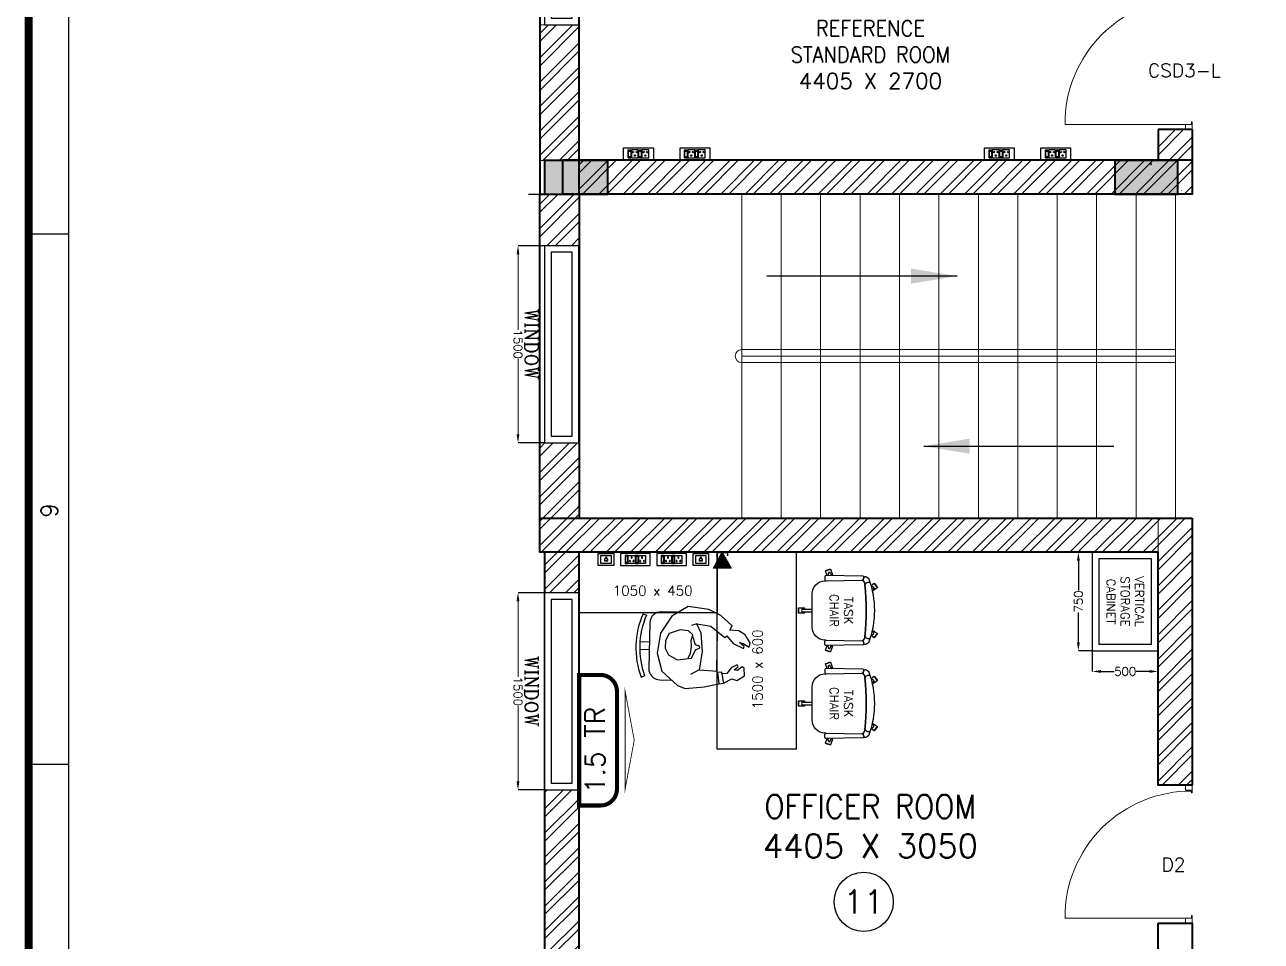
# Model space of a CAD drawing. Extents: x -52083 to 49512, y -145230 to 20224.
# Drawn here: x -50625 to -41217, y -122322 to -115345 of the extents above; entities that cross this region are included whole.
import ezdxf
from ezdxf.enums import TextEntityAlignment as Align

# ---------------------------------------------------------------- set-up
doc = ezdxf.new("R2010")
doc.units = 0
doc.header["$LTSCALE"] = 0.5
doc.header["$MEASUREMENT"] = 0
doc.header["$PDMODE"] = 32
for name, color, linetype, lineweight in [('0-1 AC UNIT', 8, 'Continuous', 25), ('1050x2100 Door', 6, 'Continuous', 5), ('COL', 1, 'Continuous', 35), ('DIM', 3, 'Continuous', 5), ('Hatch-1', 8, 'Continuous', 5), ('Sa-Block Text', 7, 'Continuous', 18), ('SILL', 8, 'Continuous', 13), ('wall-1', 7, 'Continuous', 35)]:
    doc.layers.add(name, color=color, linetype=linetype, lineweight=lineweight)
for name, color, linetype in [('Asbuilt', 7, 'Continuous'), ('GODREJ CHAIR', 22, 'Continuous'), ('Godrej chairs', 22, 'Continuous'), ('Godrej Furniture', 21, 'Continuous'), ('PDF_Text', 5, 'Continuous'), ('SA-6MRP', 1, 'Continuous'), ('SA-6MUP', 223, 'Continuous'), ('SA-FUR', 3, 'Continuous'), ('SA-Lan', 3, 'Continuous'), ('SA-Voice', 5, 'Continuous'), ('TITLE', 7, 'Continuous')]:
    doc.layers.add(name, color=color, linetype=linetype)
doc.styles.add('RomanS', font='romans.shx')
doc.styles.get("Standard").update_dxf_attribs({"font": 'romans.shx'})
doc.dimstyles.new('Sa-dim', dxfattribs={"dimtxt": 65, "dimasz": 65, "dimexe": 0, "dimexo": 0, "dimtad": 0, "dimdec": 0, "dimdsep": 46, "dimtxsty": 'Standard', "dimcen": 0, "dimclrd": 256, "dimclre": 7, "dimclrt": 1, "dimadec": 0, "dimazin": 0, "dimtfac": 1, "dimtdec": 0, "dimtmove": 0, "dimatfit": 3, "dimfxl": 1, "dimlwd": -1, "dimarcsym": 0})
pattern_1 = [(45, (22946.7, -16431.28), (-92.80777, 92.80777), []), (45, (23008.57, -16431.28), (-92.80777, 92.80777), [])]

# ---------------------------------------------------------------- blocks, each defined once
blk = doc.blocks.new('A$C66962185')
at = {"layer": 'TITLE'}
for p, q in [((203723, -139882), (1210, -139882)), ((85375, -141178), (85375, -139882)), ((102467, -141178), (102467, -139882))]:
    blk.add_line(p, q, dxfattribs=at)
at = {"layer": 'TITLE', "const_width": 250}
blk.add_lwpolyline([(205020, 0), (205020, -141178), (0, -141178), (0, 0)], close=True, dxfattribs=at)
at = {"layer": 'TITLE', "style": 'RomanS'}
blk.add_text('6', height=537, dxfattribs=at).set_placement((94285, -140511), align=Align.MIDDLE)
blk = doc.blocks.new('*U109')
at = {"color": 5}
blk.add_wipeout([(50, 400), (50, 240), (1450, 240), (1450, 400)], dxfattribs=at)
blk.add_wipeout([(0, 450), (0, 190), (1500, 190), (1500, 450)], dxfattribs=at)
for points in [[(0, 450), (0, 190), (1500, 190), (1500, 450)], [(50, 400), (50, 240), (1450, 240), (1450, 400)]]:
    blk.add_lwpolyline(points, close=True, dxfattribs=at)
blk = doc.blocks.new('*D954')
at = {"layer": 'Defpoints', "color": 0}
for p in [(-46871.8, -119669.5), (-46669.5, -119669.5), (-46669.5, -121169.5)]:
    blk.add_point(p, dxfattribs=at)
at = {"layer": 'DIM', "color": 7, "lineweight": -2}
for p, q in [((-46669.5, -119669.5), (-46871.8, -119669.5)), ((-46669.5, -121169.5), (-46871.8, -121169.5))]:
    blk.add_line(p, q, dxfattribs=at)
at = {"layer": 'DIM'}
for p, q in [((-46871.8, -119734.5), (-46871.8, -120309)), ((-46871.8, -121104.5), (-46871.8, -120530))]:
    blk.add_line(p, q, dxfattribs=at)
for points in [[(-46882.7, -119734.5), (-46861, -119734.5), (-46871.8, -119669.5)], [(-46882.7, -121104.5), (-46861, -121104.5), (-46871.8, -121169.5)]]:
    blk.add_solid(points, dxfattribs=at)
at = {"layer": 'DIM', "color": 1, "insert": (-46871.8, -120419.5), "char_height": 65, "attachment_point": 5, "rotation": 270}
blk.add_mtext('1500', dxfattribs=at)
blk = doc.blocks.new('1050x2100')
at = {"layer": '1050x2100 Door'}
for p, q in [((289971.9, 46661.9), (289971.9, 46711.8)), ((289971.9, 46711.8), (290030.3, 46711.8)), ((289971.9, 46661.9), (289971.9, 46711.8)), ((289971.9, 46661.9), (290010.2, 46661.9)), ((290010.2, 46661.9), (290010.2, 46705.1)), ((290010.2, 46705.1), (290030.3, 46705.1)), ((290030.3, 46705.1), (290030.3, 46711.8)), ((291021.9, 46711.8), (290963.5, 46711.8)), ((290963.5, 46705.1), (290963.5, 46711.8)), ((290983.6, 46705.1), (290963.5, 46705.1)), ((290983.6, 46661.9), (290983.6, 46705.1)), ((291021.9, 46661.9), (290983.6, 46661.9)), ((290983.6, 46661.9), (290983.6, 45743.9)), ((291021.9, 46661.9), (291021.9, 46711.8))]:
    blk.add_line(p, q, dxfattribs=at)
blk.add_arc((290976, 46702.9), 959, 179.47012, 270.45631, dxfattribs=at)
blk = doc.blocks.new('*D964')
at = {"layer": 'Defpoints', "color": 0}
for p in [(-46871.8, -117027.1), (-46669.5, -117027.1), (-46669.5, -118527.1)]:
    blk.add_point(p, dxfattribs=at)
at = {"layer": 'DIM', "color": 7, "lineweight": -2}
for p, q in [((-46669.5, -117027.1), (-46871.8, -117027.1)), ((-46669.5, -118527.1), (-46871.8, -118527.1))]:
    blk.add_line(p, q, dxfattribs=at)
at = {"layer": 'DIM'}
for p, q in [((-46871.8, -117092.1), (-46871.8, -117666.6)), ((-46871.8, -118462.1), (-46871.8, -117887.6))]:
    blk.add_line(p, q, dxfattribs=at)
for points in [[(-46882.7, -117092.1), (-46861, -117092.1), (-46871.8, -117027.1)], [(-46882.7, -118462.1), (-46861, -118462.1), (-46871.8, -118527.1)]]:
    blk.add_solid(points, dxfattribs=at)
at = {"layer": 'DIM', "color": 1, "insert": (-46871.8, -117777.1), "char_height": 65, "attachment_point": 5, "rotation": 270}
blk.add_mtext('1500', dxfattribs=at)
blk = doc.blocks.new('CHMAN')
at = {"layer": 'GODREJ CHAIR', "linetype": 'ByBlock'}
for p, q in [((-17.5, 234.5), (62, 271.2)), ((62, 271.2), (199.9, 288.9)), ((199.9, 288.9), (306.2, 222.2)), ((-95.8, 167.3), (-17.5, 234.5)), ((-81, 138.3), (-95.8, 167.3)), ((138.1, 174.5), (45.1, 161.1)), ((108.7, 112.9), (138.1, 174.5)), ((138.1, 174.5), (173.3, 162.5)), ((306.2, 222.2), (378.7, 107.9)), ((-216.3, 58), (-182.1, 110.6)), ((-182.1, 110.6), (-140.9, 134.8)), ((-140.9, 134.8), (-81, 138.3)), ((-62.2, 100.2), (-105.7, 51.8)), ((-49.5, 88.9), (-62.2, 100.2)), ((45.1, 161.1), (-49.5, 88.9)), ((95.8, -7.3), (108.7, 112.9)), ((144.1, 36.6), (163.6, 90.8)), ((164.4, 102.4), (191.8, 126.9)), ((174.5, 62.6), (164.4, 102.4)), ((191.8, 126.9), (247.3, 132.9)), ((247.3, 132.9), (320.2, 105.3)), ((320.2, 105.3), (343.8, 60)), ((378.7, 107.9), (397, -25.4)), ((-211.8, 29.6), (-216.3, 58)), ((-170.7, 53.1), (-211.8, 29.6)), ((-178.3, 33.2), (-145.5, 58.8)), ((-173.3, 20.2), (-178.3, 33.2)), ((-105.7, 51.8), (-173.3, 20.2)), ((-145.5, 58.8), (-170.7, 53.1)), ((115.9, 15.7), (117.4, 26.5)), ((142.7, 3.4), (115.9, 15.7)), ((117.4, 26.5), (144.1, 36.6)), ((168.4, -52.4), (142.7, 3.4)), ((169.4, 23.6), (174.5, 62.6)), ((175.9, -23.3), (169.4, 23.6)), ((343.8, 8.7), (322.1, -34.6)), ((343.8, 60), (343.8, 8.7)), ((113.8, -130.6), (95.8, -7.3)), ((263, -66.2), (168.4, -52.4)), ((191.1, -52.2), (175.9, -23.3)), ((322.1, -34.6), (263, -66.2)), ((397, -25.4), (363.5, -144.3)), ((-184.1, -162.3), (-181.7, -111.2)), ((-134.6, -193.5), (-184.1, -162.3)), ((-181.7, -111.2), (-167.6, -101.9)), ((-167.6, -101.9), (-137.5, -127.4)), ((-141.3, -102), (-135.8, -90.6)), ((-116.4, -122.6), (-141.3, -102)), ((-137.5, -127.4), (-116.4, -122.6)), ((-135.8, -90.6), (-95.1, -109.6)), ((-95.1, -109.6), (-68.2, -147.9)), ((-68.2, -147.9), (-34.8, -152.5)), ((-34.8, -152.5), (-48.5, -216.3)), ((-34.8, -152.5), (-33.6, -140)), ((-33.6, -140), (-4.5, -143.5)), ((-6.9, -142), (-16, -216.9)), ((-4.5, -143.5), (-3.9, -137.3)), ((-3.9, -137.3), (113.8, -130.6)), ((115.3, -128.3), (171.8, -161.6)), ((363.5, -144.3), (257, -235.4)), ((-102.3, -184.1), (-134.6, -193.5)), ((-47, -213.9), (-102.3, -184.1)), ((-15.6, -218.8), (-47, -213.9)), ((80.5, -241.4), (-15.6, -218.8)), ((205, -255.4), (80.5, -241.4)), ((257, -235.4), (205, -255.4))]:
    blk.add_line(p, q, dxfattribs=at)
at = {"layer": 'GODREJ CHAIR'}
for p, q in [((264.6, 248.3), (375, 248.3)), ((450, 173.3), (450, -126.7)), ((496.5, 232.8), (473.3, 223.4)), ((0, -126.7), (0, 126.7)), ((512.9, 48.1), (450, 48.1)), ((512.9, -1.9), (450, -1.9)), ((375, -201.7), (296.5, -201.7)), ((498.5, -187), (475.3, -177.6))]:
    blk.add_line(p, q, dxfattribs=at)
at = {"layer": 'GODREJ CHAIR', "extrusion": (0, 0, -1)}
for centre, major_axis, start_param, end_param in [((375, 173.3), (-53, 53), 0.785398, 2.356194), ((-26.7, 20.4), (381.6, 381.6), 0.399692, 1.160927), ((-26.7, 20.4), (-399.3, 399.3), 1.970488, 2.732174), ((75, -126.7), (-53, 53), 5.359292, 5.497787), ((375, -126.7), (53, 53), 0.785398, 2.356194)]:
    blk.add_ellipse(centre, major_axis=major_axis, ratio=1, start_param=start_param, end_param=end_param, dxfattribs=at)
blk = doc.blocks.new('sitting chair')
at = {"layer": 'Godrej chairs', "color": 7, "ltscale": 10}
for p, q in [((-214.6, 220.3), (-214.6, 220.3)), ((-282.4, -81.2), (-266.1, -76)), ((282.4, -81.2), (266.1, -76)), ((-276.2, -100.3), (-266.5, -97.1)), ((276.2, -100.3), (266.5, -97.1)), ((-10, -293.7), (-10, -221.3)), ((10, -293.7), (10, -221.3))]:
    blk.add_line(p, q, dxfattribs=at)
for points in [[(221.5, 169, 0.261227), (235.8, 165.9, 0.000719), (251.5, 171, 0.414214), (254.3, 192), (241.7, 208.3, 0.143437), (234.9, 213.3, 0.174712), (-234.9, 213.3, 0.143437), (-241.7, 208.3), (-254.3, 192, 0.414214), (-251.5, 171, 0.000719), (-235.8, 165.9, 0.261227), (-221.5, 169, -0.182992), (-195, 179.1), (-209.5, 191.6, -0.217315), (-214.6, 202.9), (-214.6, 220.3)], [(-231.1, 156.3, -0.28884), (-195, 179.1, -0.051282), (195, 179.1, -0.28884), (231.1, 156.3)], [(-174.5, 274.2, 0.030798), (-206.8, 250.7)], [(196.9, 179, 0.051149), (-195, 179.1)], [(-179.9, 230.6), (-180.7, 231.7, -1), (-164.5, 243.5), (-159, 235.9)], [(179.9, 230.6), (180.7, 231.7, 1), (164.5, 243.5), (159, 235.9)], [(206.8, 250.7, 0.030798), (174.5, 274.2)], [(214.6, 220.3), (214.6, 220.3), (214.6, 202.9, -0.217315), (209.5, 191.6), (195, 179.1, -0.161268), (218.9, 171.1), (218.9, 171.1)], [(227, -116.4), (226.8, -124.1, -0.405093), (126.8, -220.9), (-126.8, -220.9, -0.405093), (-226.8, -124.1), (-227, -116.4)]]:
    blk.add_lwpolyline(points, format="xyb", dxfattribs=at)
for points in [[(-241.7, 208.3), (-241.7, 208.3)], [(-234.9, 213.3), (-234.9, 213.3)], [(-190.2, 227.7), (-207.2, 251.2), (-174.8, 274.7), (-148.4, 238.3)], [(148.4, 238.3), (174.8, 274.7), (207.2, 251.2), (190.2, 227.7)], [(164.5, 243.5), (164.5, 243.5)], [(180.7, 231.7), (180.7, 231.7)], [(214.6, 220.3), (214.6, 220.3)], [(214.6, 220.3), (214.6, 220.3)], [(214.6, 220.3), (214.6, 220.3)], [(241.7, 208.3), (241.7, 208.3)], [(-218.9, 171.1), (-218.9, 171.1)], [(-218.9, 171.1), (-218.9, 171.1)], [(-195, 179.1), (-195, 179.1)], [(195, 179.1), (195, 179.1)], [(218.9, 171.1), (218.9, 171.1)], [(218.9, 171.1), (218.9, 171.1)], [(218.9, 171.1), (218.9, 171.1)], [(-266.6, -107.7), (-302.9, -119.5), (-315.3, -81.4), (-272.5, -67.5), (-269.4, -77)], [(269.4, -77), (272.5, -67.5), (315.3, -81.4), (302.9, -119.5), (266.6, -107.7)], [(10, -280), (20, -280), (20, -325), (-20, -325), (-20, -280), (-10, -280)]]:
    blk.add_lwpolyline(points, dxfattribs=at)
for points in [[(-259.3, -124.1), (-234.5, -124.1, 0.423389), (-227, -116.3), (-231.1, 159.2, 0.318217), (-236.4, 166.1), (-252.5, 171.2, 0.507849), (-262.2, 164), (-266.8, -116.6, 0.413746)], [(259.3, -124.1), (234.5, -124.1, -0.423389), (227, -116.3), (231.1, 159.2, -0.318217), (236.4, 166.1), (252.5, 171.2, -0.507849), (262.2, 164), (266.8, -116.6, -0.413746)]]:
    blk.add_lwpolyline(points, format="xyb", close=True, dxfattribs=at)
for centre, radius, start, end in [((0, 0), 325, 194.47188, 201.52812), ((-279.3, -90.7), 10, 108, 288), ((279.3, -90.7), 10, 252, 72), ((0, 0), 325, 338.47188, 345.52812), ((0, 0), 325, 266.47188, 273.52812), ((0, -293.7), 10, 180, 0)]:
    blk.add_arc(centre, radius, start, end, dxfattribs=at)
at = {"layer": 'PDF_Text', "insert": (0, 0), "char_height": 65, "width": 310.353, "attachment_point": 5}
blk.add_mtext('{\\C1;TASK CHAIR}', dxfattribs=at)
blk = doc.blocks.new('*U587')
at = {"ltscale": 30}
h = blk.add_hatch(dxfattribs=at)
h.set_pattern_fill('ANSI31', color=256, scale=1.368807, angle=0.10709, style=0)
h.set_pattern_definition([(45.107, (-67.5, -58.507), (-3.0788, 3.06731), [])])
h.paths.add_polyline_path([(-67.5, -58.5), (-0.2, 60.6), (67.5, -58.5)])
for p, q in [((-67.5, -58.5), (-0.2, 60.6)), ((-0.2, 60.6), (67.5, -58.5)), ((67.5, -58.5), (-67.5, -58.5))]:
    blk.add_line(p, q, dxfattribs=at)
at = {"linetype": 'Continuous', "ltscale": 12}
blk.add_line((-40.8, 60.1), (40.4, 60.1), dxfattribs=at)
at = {"ltscale": 12}
for p, q in [((-40.8, 60.1), (-40.8, 42.1)), ((40.4, 60.1), (40.4, 42.1))]:
    blk.add_line(p, q, dxfattribs=at)
at = {"ltscale": 30, "const_width": 6.84}
for points in [[(-44.2, 39.6, 1), (-37.4, 39.6, 1)], [(36.9, 39.6, 1), (43.8, 39.6, 1)]]:
    blk.add_lwpolyline(points, format="xyb", close=True, dxfattribs=at)
blk = doc.blocks.new('*U590')
at = {"layer": '0-1 AC UNIT', "color": 3, "const_width": 31.2}
blk.add_lwpolyline([(-272.5, -287.5), (471.2, -287.5, 0.414214), (596.2, -162.5), (596.2, 0), (-397.5, 0), (-397.5, -162.5, 0.414214)], format="xyb", close=True, dxfattribs=at)
at = {"layer": '0-1 AC UNIT', "color": 3, "const_width": 6.25}
blk.add_lwpolyline([(471.2, -350), (99.4, -419.2), (-272.5, -350), (471.2, -350)], dxfattribs=at)
blk = doc.blocks.new('*U592')
at = {"ltscale": 300}
for p, q in [((-78.1, 29.8), (-78.1, -29.8)), ((-78.1, 29.8), (-78.1, -29.8)), ((-57.3, 29.8), (-78.1, 29.8)), ((-78.1, 29.8), (-57.3, 29.8)), ((-76.3, 23.3), (-76.3, -23.3)), ((-59.1, 23.3), (-76.3, 23.3)), ((-59.1, -23.3), (-59.1, 23.3)), ((-57.3, -29.8), (-57.3, 29.8)), ((-53.9, 29.8), (-1.7, 29.8)), ((-53.9, -29.8), (-53.9, 29.8)), ((-1.7, 29.8), (-1.7, -29.8)), ((1.7, 29.8), (1.7, -29.8)), ((1.7, 29.8), (1.7, -29.8)), ((22.5, 29.8), (1.7, 29.8)), ((1.7, 29.8), (22.5, 29.8)), ((3.5, 23.3), (3.5, -23.3)), ((20.7, 23.3), (3.5, 23.3)), ((20.7, -23.3), (20.7, 23.3)), ((22.5, -29.8), (22.5, 29.8)), ((25.9, -29.8), (25.9, 29.8)), ((25.9, 29.8), (78.1, 29.8)), ((78.1, 29.8), (78.1, -29.8)), ((-78.1, -29.8), (-57.3, -29.8)), ((-76.3, -21.2), (-59.1, -21.2)), ((-76.3, -23.3), (-59.1, -23.3)), ((-1.7, -29.8), (-53.9, -29.8)), ((1.7, -29.8), (22.5, -29.8)), ((3.5, -21.2), (20.7, -21.2)), ((3.5, -23.3), (20.7, -23.3)), ((78.1, -29.8), (25.9, -29.8))]:
    blk.add_line(p, q, dxfattribs=at)
blk.add_lwpolyline([(-113, -46), (113, -46), (113, 46), (-113, 46)], close=True, dxfattribs=at)
for centre, radius, start, end in [((-27.8, 14.7), 4.06, 307.15837, 232.84163), ((-27.8, 10.6), 2.59, 161.40312, 18.59688), ((52, 14.7), 4.06, 307.15837, 232.84163), ((52, 10.6), 2.59, 161.40312, 18.59688), ((-42.7, -11.6), 3.5, 5.26891, 272.51003), ((-39.9, -14), 2.82, 202.68381, 75.09514), ((-15.7, -14), 2.82, 104.90486, 337.31619), ((-12.9, -11.6), 3.5, 267.48997, 174.73109), ((37.1, -11.6), 3.5, 5.26891, 272.51003), ((39.9, -14), 2.82, 202.68381, 75.09514), ((64.1, -14), 2.82, 104.90486, 337.31619), ((66.9, -11.6), 3.5, 267.48997, 174.73109)]:
    blk.add_arc(centre, radius, start, end, dxfattribs=at)
at = {"layer": 'Sa-Block Text', "flags": 1}
for tag, p in [('PROJECTNAME', (102.4, 776)), ('FLOOR', (102.4, 686.5)), ('LABNAME', (102.4, 577)), ('ITEMNO:', (102.4, 479.7))]:
    blk.add_attdef(tag, text='', height=65, dxfattribs=at).set_placement(p, align=Align.MIDDLE_CENTER)
at = {"layer": 'Sa-Block Text'}
blk.add_attdef('CATALOGUE', text='', height=65, dxfattribs=at).set_placement((102.4, 360.5), align=Align.MIDDLE_CENTER)
blk = doc.blocks.new('*U593')
for p, q in [((-78.1, 29.8), (-78.1, -29.8)), ((-78.1, 29.8), (-78.1, -29.8)), ((-57.3, 29.8), (-78.1, 29.8)), ((-78.1, 29.8), (-57.3, 29.8)), ((-76.3, 23.3), (-76.3, -23.3)), ((-59.1, 23.3), (-76.3, 23.3)), ((-59.1, -23.3), (-59.1, 23.3)), ((-57.3, -29.8), (-57.3, 29.8)), ((-53.9, 29.8), (-1.7, 29.8)), ((-53.9, -29.8), (-53.9, 29.8)), ((-1.7, 29.8), (-1.7, -29.8)), ((1.7, 29.8), (1.7, -29.8)), ((1.7, 29.8), (1.7, -29.8)), ((22.5, 29.8), (1.7, 29.8)), ((1.7, 29.8), (22.5, 29.8)), ((3.5, 23.3), (3.5, -23.3)), ((20.7, 23.3), (3.5, 23.3)), ((20.7, -23.3), (20.7, 23.3)), ((22.5, -29.8), (22.5, 29.8)), ((25.9, -29.8), (25.9, 29.8)), ((25.9, 29.8), (78.1, 29.8)), ((78.1, 29.8), (78.1, -29.8)), ((-78.1, -29.8), (-57.3, -29.8)), ((-76.3, -21.2), (-59.1, -21.2)), ((-76.3, -23.3), (-59.1, -23.3)), ((-1.7, -29.8), (-53.9, -29.8)), ((1.7, -29.8), (22.5, -29.8)), ((3.5, -21.2), (20.7, -21.2)), ((3.5, -23.3), (20.7, -23.3)), ((78.1, -29.8), (25.9, -29.8))]:
    blk.add_line(p, q)
blk.add_lwpolyline([(-113, -46), (113, -46), (113, 46), (-113, 46)], close=True)
for centre, radius, start, end in [((-27.8, 14.7), 4.06, 307.15837, 232.84163), ((-27.8, 10.6), 2.59, 161.40312, 18.59688), ((52, 14.7), 4.06, 307.15837, 232.84163), ((52, 10.6), 2.59, 161.40312, 18.59688), ((-42.7, -11.6), 3.5, 5.26891, 272.51003), ((-39.9, -14), 2.82, 202.68381, 75.09514), ((-15.7, -14), 2.82, 104.90486, 337.31619), ((-12.9, -11.6), 3.5, 267.48997, 174.73109), ((37.1, -11.6), 3.5, 5.26891, 272.51003), ((39.9, -14), 2.82, 202.68381, 75.09514), ((64.1, -14), 2.82, 104.90486, 337.31619), ((66.9, -11.6), 3.5, 267.48997, 174.73109)]:
    blk.add_arc(centre, radius, start, end)
at = {"layer": 'Sa-Block Text', "flags": 1}
for tag, p in [('PROJECTNAME', (14.8, 619.1)), ('FLOOR', (14.8, 529.6)), ('LABNAME', (14.8, 420.1)), ('ITEMNO:', (14.8, 322.8))]:
    blk.add_attdef(tag, text='', height=65, dxfattribs=at).set_placement(p, align=Align.MIDDLE_CENTER)
at = {"layer": 'Sa-Block Text'}
blk.add_attdef('CATALOGUE', text='', height=65, dxfattribs=at).set_placement((14.8, 173.9), align=Align.MIDDLE_CENTER)
blk = doc.blocks.new('*U594')
for points in [[(-59.4, 46), (59.4, 46), (59.4, -46), (-59.4, -46)], [(-39.1, 29.8), (39.1, 29.8), (39.1, -29.8), (-39.1, -29.8)], [(12.4, 5.6), (5.4, 5.6), (5.4, 14.6), (-5.4, 14.6), (-5.4, 5.6), (-12.4, 5.6), (-12.4, -10.5), (12.4, -10.5)], [(11.1, 4.3), (4.1, 4.3), (4.1, 13.4), (-4.1, 13.4), (-4.1, 4.3), (-11.1, 4.3), (-11.1, -9.2), (11.1, -9.2)]]:
    blk.add_lwpolyline(points, close=True)
at = {"layer": 'Sa-Block Text', "flags": 1}
for tag, p in [('PROJECTNAME', (15.2, 670.6)), ('FLOOR', (15.2, 581.1)), ('LABNAME', (15.2, 471.6)), ('ITEMNO:', (15.2, 374.3))]:
    blk.add_attdef(tag, text='', height=65, dxfattribs=at).set_placement(p, align=Align.MIDDLE_CENTER)
at = {"layer": 'Sa-Block Text'}
blk.add_attdef('CATALOGUE', text='', height=65, dxfattribs=at).set_placement((15.2, 223), align=Align.MIDDLE_CENTER)
blk = doc.blocks.new('*U591')
at = {"color": 30}
for points in [[(-500, -750), (0, -750), (0, 0), (-500, 0)], [(-450, -700), (-50, -700), (-50, -50), (-450, -50)]]:
    blk.add_lwpolyline(points, close=True, dxfattribs=at)
blk = doc.blocks.new('*D1116')
at = {"layer": 'Defpoints', "color": 0}
for p in [(-42502.5, -119360.7), (-42608.6, -120110.7), (-42502.5, -120110.7)]:
    blk.add_point(p, dxfattribs=at)
at = {"layer": 'SA-6MRP', "color": 7, "lineweight": -2}
for p, q in [((-42502.5, -119360.7), (-42608.6, -119360.7)), ((-42502.5, -120110.7), (-42608.6, -120110.7))]:
    blk.add_line(p, q, dxfattribs=at)
at = {"layer": 'SA-6MRP'}
for p, q in [((-42608.6, -119425.7), (-42608.6, -119651.5)), ((-42608.6, -120045.7), (-42608.6, -119819.9))]:
    blk.add_line(p, q, dxfattribs=at)
for points in [[(-42619.5, -119425.7), (-42597.8, -119425.7), (-42608.6, -119360.7)], [(-42619.5, -120045.7), (-42597.8, -120045.7), (-42608.6, -120110.7)]]:
    blk.add_solid(points, dxfattribs=at)
at = {"layer": 'SA-6MRP', "color": 1, "insert": (-42608.6, -119735.7), "char_height": 65, "attachment_point": 5, "rotation": 90}
blk.add_mtext('750', dxfattribs=at)
blk = doc.blocks.new('A$C054a1436')
at = {"color": 1}
blk.add_circle((225, 225), 225, dxfattribs=at)
blk.add_attdef('T1', text='', height=180).set_placement((225, 225), align=Align.MIDDLE_CENTER)
blk = doc.blocks.new('*U130')
for p, q in [((-78.1, 29.8), (-78.1, -29.8)), ((-78.1, 29.8), (-78.1, -29.8)), ((-57.3, 29.8), (-78.1, 29.8)), ((-78.1, 29.8), (-57.3, 29.8)), ((-76.3, 23.3), (-76.3, -23.3)), ((-59.1, 23.3), (-76.3, 23.3)), ((-59.1, -23.3), (-59.1, 23.3)), ((-57.3, -29.8), (-57.3, 29.8)), ((-53.9, 29.8), (-1.7, 29.8)), ((-53.9, -29.8), (-53.9, 29.8)), ((-1.7, 29.8), (-1.7, -29.8)), ((1.7, 29.8), (1.7, -29.8)), ((1.7, 29.8), (1.7, -29.8)), ((22.5, 29.8), (1.7, 29.8)), ((1.7, 29.8), (22.5, 29.8)), ((3.5, 23.3), (3.5, -23.3)), ((20.7, 23.3), (3.5, 23.3)), ((20.7, -23.3), (20.7, 23.3)), ((22.5, -29.8), (22.5, 29.8)), ((25.9, -29.8), (25.9, 29.8)), ((25.9, 29.8), (78.1, 29.8)), ((78.1, 29.8), (78.1, -29.8)), ((-78.1, -29.8), (-57.3, -29.8)), ((-76.3, -21.2), (-59.1, -21.2)), ((-76.3, -23.3), (-59.1, -23.3)), ((-1.7, -29.8), (-53.9, -29.8)), ((1.7, -29.8), (22.5, -29.8)), ((3.5, -21.2), (20.7, -21.2)), ((3.5, -23.3), (20.7, -23.3)), ((78.1, -29.8), (25.9, -29.8))]:
    blk.add_line(p, q)
blk.add_lwpolyline([(-113, -46), (113, -46), (113, 46), (-113, 46)], close=True)
for centre, radius, start, end in [((-27.8, 14.7), 4.06, 307.15837, 232.84163), ((-27.8, 10.6), 2.59, 161.40312, 18.59688), ((52, 14.7), 4.06, 307.15837, 232.84163), ((52, 10.6), 2.59, 161.40312, 18.59688), ((-42.7, -11.6), 3.5, 5.26891, 272.51003), ((-39.9, -14), 2.82, 202.68381, 75.09514), ((-15.7, -14), 2.82, 104.90486, 337.31619), ((-12.9, -11.6), 3.5, 267.48997, 174.73109), ((37.1, -11.6), 3.5, 5.26891, 272.51003), ((39.9, -14), 2.82, 202.68381, 75.09514), ((64.1, -14), 2.82, 104.90486, 337.31619), ((66.9, -11.6), 3.5, 267.48997, 174.73109)]:
    blk.add_arc(centre, radius, start, end)
at = {"layer": 'Sa-Block Text', "flags": 1}
for tag, p in [('PROJECTNAME', (14.8, 619.1)), ('FLOOR', (14.8, 529.6)), ('LABNAME', (14.8, 420.1)), ('ITEMNO:', (14.8, 322.8))]:
    blk.add_attdef(tag, text='', height=65, dxfattribs=at).set_placement(p, align=Align.MIDDLE_CENTER)
at = {"layer": 'Sa-Block Text'}
blk.add_attdef('CATALOGUE', text='', height=65, dxfattribs=at).set_placement((14.8, 173.9), align=Align.MIDDLE_CENTER)
blk = doc.blocks.new('*U131')
at = {"ltscale": 300}
for p, q in [((-78.1, 29.8), (-78.1, -29.8)), ((-78.1, 29.8), (-78.1, -29.8)), ((-57.3, 29.8), (-78.1, 29.8)), ((-78.1, 29.8), (-57.3, 29.8)), ((-76.3, 23.3), (-76.3, -23.3)), ((-59.1, 23.3), (-76.3, 23.3)), ((-59.1, -23.3), (-59.1, 23.3)), ((-57.3, -29.8), (-57.3, 29.8)), ((-53.9, 29.8), (-1.7, 29.8)), ((-53.9, -29.8), (-53.9, 29.8)), ((-1.7, 29.8), (-1.7, -29.8)), ((1.7, 29.8), (1.7, -29.8)), ((1.7, 29.8), (1.7, -29.8)), ((22.5, 29.8), (1.7, 29.8)), ((1.7, 29.8), (22.5, 29.8)), ((3.5, 23.3), (3.5, -23.3)), ((20.7, 23.3), (3.5, 23.3)), ((20.7, -23.3), (20.7, 23.3)), ((22.5, -29.8), (22.5, 29.8)), ((25.9, -29.8), (25.9, 29.8)), ((25.9, 29.8), (78.1, 29.8)), ((78.1, 29.8), (78.1, -29.8)), ((-78.1, -29.8), (-57.3, -29.8)), ((-76.3, -21.2), (-59.1, -21.2)), ((-76.3, -23.3), (-59.1, -23.3)), ((-1.7, -29.8), (-53.9, -29.8)), ((1.7, -29.8), (22.5, -29.8)), ((3.5, -21.2), (20.7, -21.2)), ((3.5, -23.3), (20.7, -23.3)), ((78.1, -29.8), (25.9, -29.8))]:
    blk.add_line(p, q, dxfattribs=at)
blk.add_lwpolyline([(-113, -46), (113, -46), (113, 46), (-113, 46)], close=True, dxfattribs=at)
for centre, radius, start, end in [((-27.8, 14.7), 4.06, 307.15837, 232.84163), ((-27.8, 10.6), 2.59, 161.40312, 18.59688), ((52, 14.7), 4.06, 307.15837, 232.84163), ((52, 10.6), 2.59, 161.40312, 18.59688), ((-42.7, -11.6), 3.5, 5.26891, 272.51003), ((-39.9, -14), 2.82, 202.68381, 75.09514), ((-15.7, -14), 2.82, 104.90486, 337.31619), ((-12.9, -11.6), 3.5, 267.48997, 174.73109), ((37.1, -11.6), 3.5, 5.26891, 272.51003), ((39.9, -14), 2.82, 202.68381, 75.09514), ((64.1, -14), 2.82, 104.90486, 337.31619), ((66.9, -11.6), 3.5, 267.48997, 174.73109)]:
    blk.add_arc(centre, radius, start, end, dxfattribs=at)
at = {"layer": 'Sa-Block Text', "flags": 1}
for tag, p in [('PROJECTNAME', (102.4, 776)), ('FLOOR', (102.4, 686.5)), ('LABNAME', (102.4, 577)), ('ITEMNO:', (102.4, 479.7))]:
    blk.add_attdef(tag, text='', height=65, dxfattribs=at).set_placement(p, align=Align.MIDDLE_CENTER)
at = {"layer": 'Sa-Block Text'}
blk.add_attdef('CATALOGUE', text='', height=65, dxfattribs=at).set_placement((102.4, 360.5), align=Align.MIDDLE_CENTER)
blk = doc.blocks.new('*D914')
at = {"color": 7, "lineweight": -2}
for p, q in [((-42502.5, -120110.7), (-42502.5, -120268.3)), ((-42002.5, -120110.7), (-42002.5, -120268.3))]:
    blk.add_line(p, q, dxfattribs=at)
for p, q in [((-42437.5, -120268.3), (-42336.7, -120268.3)), ((-42067.5, -120268.3), (-42168.3, -120268.3))]:
    blk.add_line(p, q)
for points in [[(-42437.5, -120257.4), (-42437.5, -120279.1), (-42502.5, -120268.3)], [(-42067.5, -120257.4), (-42067.5, -120279.1), (-42002.5, -120268.3)]]:
    blk.add_solid(points)
at = {"layer": 'Defpoints', "color": 0}
for p in [(-42502.5, -120110.7), (-42002.5, -120110.7), (-42502.5, -120268.3)]:
    blk.add_point(p, dxfattribs=at)
at = {"color": 1, "insert": (-42252.5, -120268.3), "char_height": 65, "attachment_point": 5}
blk.add_mtext('500', dxfattribs=at)
blk = doc.blocks.new('BARE')
at = {"layer": 'COL'}
h = blk.add_hatch(color=256, dxfattribs=at)
h.dxf.hatch_style = 1
h.paths.add_polyline_path([(-28637.5, -19322.6), (-29117.5, -19322.6), (-29117.5, -19577.6), (-28637.5, -19577.6)])
h = blk.add_hatch(color=256, dxfattribs=at)
h.dxf.hatch_style = 1
h.paths.add_polyline_path([(-24299.5, -19322.6), (-24779.5, -19322.6), (-24779.5, -19577.6), (-24299.5, -19577.6)])
at = {"layer": 'Hatch-1'}
h = blk.add_hatch(dxfattribs=at)
h.set_pattern_fill('ANSI32,_O', color=256, scale=350)
h.set_pattern_definition(pattern_1)
h.paths.add_polyline_path([(-24450.5, -19087.6), (-24190.5, -19087.6), (-24190.5, -19317.6), (-24450.5, -19317.6)])
h = blk.add_hatch(dxfattribs=at)
h.set_pattern_fill('ANSI32,_O', color=256, scale=350)
h.set_pattern_definition(pattern_1)
h.paths.add_polyline_path([(-28854.7, -19577.6), (-24190.5, -19577.6), (-24190.5, -19317.6), (-28854.7, -19317.6)])
h = blk.add_hatch(dxfattribs=at)
h.set_pattern_fill('ANSI32,_O', color=256, scale=350)
h.set_pattern_definition(pattern_1)
h.paths.add_polyline_path([(-24450.5, -22304.6), (-29154.7, -22304.6), (-29154.7, -22044.6), (-24450.5, -22044.6)])
h = blk.add_hatch(dxfattribs=at)
h.set_pattern_fill('ANSI32,_O', color=256, scale=350)
h.set_pattern_definition(pattern_1)
h.paths.add_polyline_path([(-24450.5, -22044.7), (-24190.5, -22044.7), (-24190.5, -24077.6), (-24450.5, -24077.6)])
for p, q in [((-24450.5, -24077.6), (-24190.5, -24077.6)), ((-24450.5, -25127.6), (-24190.5, -25127.6))]:
    blk.add_line(p, q)
at = {"color": 254, "lineweight": 0, "true_color": 0xdbdbdb}
blk.add_lwpolyline([(-24270.9, -19551.4), (-24274.8, -19551.4)], close=True, dxfattribs=at)
at = {"color": 5}
blk.add_lwpolyline([(-27204.7, -22304.6), (-27204.7, -23804.6), (-27804.7, -23804.6), (-27804.7, -22304.6)], close=True, dxfattribs=at)
at = {"layer": 'Asbuilt'}
for p, q in [((-28979.5, -19317.6), (-24299.5, -19317.6)), ((-29239.5, -19577.6), (-24299.5, -19577.6)), ((-24450.5, -22304.6), (-29154.7, -22304.6)), ((-24450.5, -22304.6), (-24450.5, -24077.6))]:
    blk.add_line(p, q, dxfattribs=at)
at = {"layer": 'COL'}
for points in [[(-28637.5, -19577.6), (-28637.5, -19322.6), (-29117.5, -19322.6), (-29117.5, -19577.6)], [(-28975.6, -19349.8), (-28979.5, -19349.8)], [(-24299.5, -19577.6), (-24299.5, -19322.6), (-24779.5, -19322.6), (-24779.5, -19577.6)], [(-24508, -19349.8), (-24504.1, -19349.8)]]:
    blk.add_lwpolyline(points, close=True, dxfattribs=at)
at = {"layer": 'Hatch-1'}
for points in [[(-24450.5, -19087.6), (-24190.5, -19087.6), (-24190.5, -19317.6), (-24450.5, -19317.6)], [(-28854.7, -19577.6), (-24190.5, -19577.6), (-24190.5, -19317.6), (-28854.7, -19317.6)], [(-24450.5, -22304.6), (-29154.7, -22304.6), (-29154.7, -22044.6), (-24450.5, -22044.6)], [(-24450.5, -22044.7), (-24190.5, -22044.7), (-24190.5, -24077.6), (-24450.5, -24077.6)]]:
    blk.add_lwpolyline(points, close=True, dxfattribs=at)
at = {"layer": 'SILL'}
for p, q in [((-27617.5, -19577.6), (-27617.5, -22044.6)), ((-27317.5, -19577.6), (-27317.5, -22044.6)), ((-27017.5, -19577.6), (-27017.5, -22044.6)), ((-26717.5, -19577.6), (-26717.5, -22044.6)), ((-26417.5, -19577.6), (-26417.5, -22044.6)), ((-26117.5, -19577.6), (-26117.5, -22044.6)), ((-25817.5, -19577.6), (-25817.5, -22044.6)), ((-25517.5, -19577.6), (-25517.5, -22044.6)), ((-25217.5, -19577.6), (-25217.5, -22044.6)), ((-24917.5, -19577.6), (-24917.5, -22044.6)), ((-24617.5, -19577.6), (-24617.5, -22044.6)), ((-24317.5, -19577.6), (-24317.5, -22044.6))]:
    blk.add_line(p, q, dxfattribs=at)
at = {"layer": 'SILL', "color": 30}
for p, q in [((-27617.5, -20761.1), (-24317.5, -20761.1)), ((-27617.5, -20811.1), (-24317.5, -20811.1)), ((-27617.5, -20861.1), (-24317.5, -20861.1))]:
    blk.add_line(p, q, dxfattribs=at)
blk.add_arc((-27617.5, -20811.1), 50, 90, 270, dxfattribs=at)
at = {"layer": 'wall-1', "color": 7}
for p, q in [((-29154.7, -1917.6), (-29154.7, -19577.6)), ((-28854.7, -19559.9), (-28854.7, -16002.6)), ((-28854.7, -19577.6), (-28854.7, -19322.6)), ((-29154.7, -19577.6), (-28854.7, -19577.6)), ((-29154.7, -22044.6), (-29154.7, -19577.6)), ((-28854.7, -19577.6), (-28854.7, -22044.6))]:
    blk.add_line(p, q, dxfattribs=at)
at = {"layer": 'wall-1'}
for p, q in [((-24450.5, -19087.6), (-24450.5, -19317.6)), ((-24190.5, -19087.6), (-24450.5, -19087.6)), ((-24190.5, -19087.6), (-24190.5, -19317.6))]:
    blk.add_line(p, q, dxfattribs=at)
blk.add_lwpolyline([(-28979.5, -19317.6), (-24190.5, -19317.6), (-24190.5, -19577.6), (-28979.5, -19577.6)], close=True, dxfattribs=at)
at = {"layer": 'wall-1', "color": 7}
for points in [[(-24450.5, -22304.7), (-29154.7, -22304.6), (-29154.7, -22044.6), (-24190.5, -22044.7)], [(-24190.5, -22044.7), (-24190.5, -24077.6), (-24450.5, -24077.6), (-24450.5, -22304.6)]]:
    blk.add_lwpolyline(points, dxfattribs=at)
for points in [[(-28854.7, -22304.6), (-29117.5, -22304.6), (-29117.5, -36159.6), (-28857.5, -36159.6)], [(-24450.5, -25127.6), (-24190.5, -25127.6), (-24190.5, -25357.6), (-24450.5, -25357.6)]]:
    blk.add_lwpolyline(points, close=True, dxfattribs=at)
at = {"rotation": 180}
blk.add_blockref('*U591', (-24950.5, -23054.6), dxfattribs=at)
ref = blk.add_blockref('A$C054a1436', (-26914.7, -25190.8))
ref.add_attrib('T1', '11', dxfattribs={"color": 1, "height": 180}).set_placement((-26689.7, -24965.8), align=Align.MIDDLE_CENTER)
at = {"layer": '1050x2100 Door', "rotation": 270}
for p in [(-70902.3, 271934.4), (-70902.3, 265894.4)]:
    blk.add_blockref('1050x2100', p, dxfattribs=at)
at = {"layer": 'Godrej Furniture', "color": 7, "rotation": 270}
for p in [(-26860.3, -22748.1), (-26860.3, -23456.1)]:
    blk.add_blockref('sitting chair', p, dxfattribs=at)
at = {"layer": 'Godrej Furniture', "color": 7, "extrusion": (0, 0, -1), "xscale": 1.150000000108399, "yscale": 1.150000000110595, "zscale": -1.150000000108321, "rotation": 1.437111451990542}
blk.add_blockref('CHMAN', (27804.7, -23054.6), dxfattribs=at)
at = {"layer": 'SA-6MRP', "color": 7, "xscale": -1, "rotation": 180}
for p in [(-28403.1, -19271.6), (-25657.5, -19271.6)]:
    blk.add_blockref('*U131', p, dxfattribs=at)
at = {"layer": 'SA-6MRP'}
blk.add_blockref('*U592', (-28151.4, -22359.3), dxfattribs=at)
at = {"layer": 'SA-6MUP', "color": 7, "xscale": -1, "rotation": 180}
for p in [(-27974, -19271.6), (-25228.4, -19271.6)]:
    blk.add_blockref('*U130', p, dxfattribs=at)
at = {"layer": 'SA-6MUP'}
blk.add_blockref('*U593', (-28427.4, -22359.3), dxfattribs=at)
at = {"layer": 'SA-Lan'}
for p in [(-28649.7, -22359.3), (-27929, -22359.3)]:
    blk.add_blockref('*U594', p, dxfattribs=at)
at = {"layer": 'SA-Voice'}
blk.add_blockref('*U587', (-27766.2, -22366.8), dxfattribs=at)
at = {"insert": (-28599.1, -22634.6), "char_height": 75, "attachment_point": 7}
blk.add_mtext_dynamic_manual_height_columns('1050 x 450', width=887.78, gutter_width=1, heights=[0], dxfattribs=at)
at = {"insert": (-24700.5, -22679.6), "char_height": 65, "width": 783.9, "attachment_point": 5, "rotation": 270}
blk.add_mtext('VERTICAL STORAGE CABINET', dxfattribs=at)
at = {"insert": (-27534.8, -22892.1), "char_height": 75, "attachment_point": 3, "rotation": 90}
blk.add_mtext_dynamic_manual_height_columns(' 1500 x 600', width=778.988, gutter_width=1, heights=[0], dxfattribs=at)
at = {"layer": '0-1 AC UNIT', "color": 3, "insert": (-28808.7, -23810.2), "char_height": 150, "width": 1266.161, "attachment_point": 2, "rotation": 90, "line_spacing_factor": 1.171839, "style": 'RomanS'}
blk.add_mtext('1.5 TR', dxfattribs=at)
at = {"layer": '1050x2100 Door', "color": 0, "style": 'RomanS'}
for s, p in [('CSD3-L', (-24526.8, -18689)), ('D2', (-24423.4, -24734.9))]:
    blk.add_text(s, height=103.23, dxfattribs=at).set_placement(p)
at = {"layer": 'PDF_Text', "style": 'RomanS'}
for s, insert, char_height, width, attachment_point in [('\\pt1980;{\\W0.9;REFERENCE STANDARD ROOM\\P\\ptz;\\W1;\\C0;4405 X 2700}', (-26638.6, -18776.5), 120, 1501.998, 8), ('\\pt1980;{\\W0.9;OFFICER ROOM\\P\\ptz;\\W1;\\C0;4405 X 3050}', (-26638.6, -24390.5), 180, 2461.8, 5)]:
    blk.add_mtext(s, dxfattribs=dict(at, insert=insert, char_height=char_height, width=width, attachment_point=attachment_point))
at = {"layer": 'PDF_Text', "char_height": 100, "attachment_point": 2, "rotation": 270, "style": 'RomanS'}
for insert in [(-29167.5, -20721), (-29167.5, -23363.3)]:
    blk.add_mtext('{\\Fromanc|c0;WINDOW}', dxfattribs=dict(at, insert=insert))
at = {"layer": 'SA-FUR', "color": 7}
for p in [(-11828.1, -20212.7), (-10178.1, -20212.7), (-8528.1, -20212.7), (-12428.4, -24228.4), (-10778.4, -24228.4), (-9128.4, -24228.4)]:
    blk.add_attdef('LS##90', text='', height=65, dxfattribs=at).set_placement(p, align=Align.CENTER)
at = {"color": 4}
dim = blk.add_aligned_dim(p1=(-24450.5, -23054.6), p2=(-24950.5, -23054.6), distance=157.6, dimstyle='Sa-dim', dxfattribs=at)
dim.commit()
dim.dimension.update_dxf_attribs({"geometry": '*D914', "text_midpoint": (-24700.5, -23212.1), "insert": (17552, 97056.2)})
at = {"layer": 'SA-6MRP'}
dim = blk.add_linear_dim(base=(-25056.7, -23054.6), p1=(-24950.5, -22304.6), p2=(-24950.5, -23054.6), angle=270, dimstyle='Sa-dim', dxfattribs=at)
dim.commit()
dim.dimension.update_dxf_attribs({"geometry": '*D1116', "text_midpoint": (-25056.7, -22679.6), "insert": (17552, 97056.2)})
at = {"layer": 'Asbuilt', "color": 1}
for points in [[(-25979.5, -20202.6), (-27425.6, -20202.6)], [(-26232.8, -21497.5), (-24786.7, -21497.5)]]:
    blk.add_leader(points, dimstyle='Sa-dim', override={"dimasz": 350, "dimgap": 0.09, "dimtad": 0, "dimclrd": 1}, dxfattribs=at)
at = {"rotation": 270}
for p in [(-29307.5, -16788.9), (-29307.5, -19971), (-29307.5, -22613.3)]:
    blk.add_blockref('*U109', p, dxfattribs=at)
at = {"layer": 'Hatch-1'}
h = blk.add_hatch(dxfattribs=at)
h.set_pattern_fill('ANSI32,_O', color=256, scale=350)
h.set_pattern_definition(pattern_1)
h.paths.add_polyline_path([(-29154.7, -18288.9), (-28854.7, -18288.9), (-28854.7, -19322.6), (-29154.7, -19322.6)])
h = blk.add_hatch(dxfattribs=at)
h.set_pattern_fill('ANSI32,_O', color=256, scale=350)
h.set_pattern_definition(pattern_1)
h.paths.add_polyline_path([(-28854.7, -19577.6), (-29154.7, -19577.6), (-29154.7, -19971), (-28854.7, -19971)])
h = blk.add_hatch(dxfattribs=at)
h.set_pattern_fill('ANSI32,_O', color=256, scale=350)
h.set_pattern_definition(pattern_1)
h.paths.add_polyline_path([(-29154.7, -21471), (-28854.7, -21471), (-28854.7, -22044.6), (-29154.7, -22044.6)])
h = blk.add_hatch(dxfattribs=at)
h.set_pattern_fill('ANSI32,_O', color=256, scale=350)
h.set_pattern_definition(pattern_1)
h.paths.add_polyline_path([(-29117.5, -22613.3), (-28854.7, -22613.3), (-28854.7, -22304.6), (-29117.5, -22304.6)])
h = blk.add_hatch(dxfattribs=at)
h.set_pattern_fill('ANSI32,_O', color=256, scale=350)
h.set_pattern_definition(pattern_1)
h.paths.add_polyline_path([(-28855.3, -25357.6), (-29117.5, -25357.6), (-29117.5, -24113.3), (-28855.3, -24113.3)])
at = {"color": 5}
blk.add_lwpolyline([(-27804.7, -22764.6), (-28854.7, -22764.6), (-28854.7, -22304.6), (-27804.7, -22304.6)], close=True, dxfattribs=at)
at = {"layer": 'Hatch-1'}
for points in [[(-29154.7, -18288.9), (-28854.7, -18288.9), (-28854.7, -19322.6), (-29154.7, -19322.6)], [(-28854.7, -19577.6), (-29154.7, -19577.6), (-29154.7, -19971), (-28854.7, -19971)], [(-29154.7, -21471), (-28854.7, -21471), (-28854.7, -22044.6), (-29154.7, -22044.6)], [(-29117.5, -22613.3), (-28854.7, -22613.3), (-28854.7, -22304.6), (-29117.5, -22304.6)], [(-28855.3, -25357.6), (-29117.5, -25357.6), (-29117.5, -24113.3), (-28855.3, -24113.3)]]:
    blk.add_lwpolyline(points, close=True, dxfattribs=at)
at = {"layer": '0-1 AC UNIT', "rotation": 90}
blk.add_blockref('*U590', (-28854.7, -23834.8), dxfattribs=at)
at = {"layer": 'DIM', "color": 7}
for base, p1, p2, picture, middle in [((-29319.9, -19971), (-29117.5, -21471), (-29117.5, -19971), '*D964', (-29319.9, -20721)), ((-29319.9, -22613.3), (-29117.5, -24113.3), (-29117.5, -22613.3), '*D954', (-29319.9, -23363.3))]:
    dim = blk.add_linear_dim(base=base, p1=p1, p2=p2, angle=90, dimstyle='Sa-dim', dxfattribs=at)
    dim.commit()
    dim.dimension.update_dxf_attribs({"geometry": picture, "text_midpoint": middle, "text_rotation": 270, "insert": (17552, 97056.2)})

msp = doc.modelspace()

# ---------------------------------------------------------------- block references
at = {"layer": 'TITLE', "xscale": 0.2362210059218341, "yscale": 0.2362210059218341, "zscale": 0.2362210059282006, "rotation": 270}
msp.add_blockref('A$C66962185', (-17245.7, -96770.3, 2637.8), dxfattribs=at)

# ---------------------------------------------------------------- next in the draw order: block references
at = {"color": 240}
msp.add_blockref('BARE', (-17552, -97056.2, 2637.8), dxfattribs=at)

doc.saveas('drawing.dxf')
